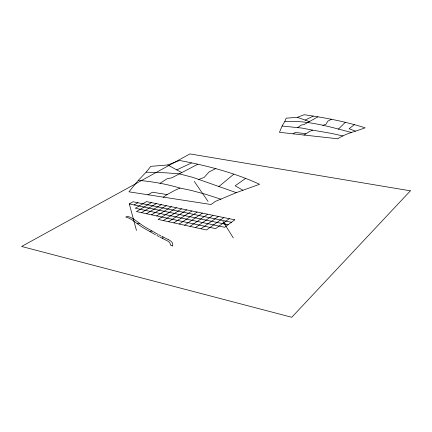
<?xml version="1.0" encoding="UTF-8"?>
<svg xmlns="http://www.w3.org/2000/svg" width="432" height="432" viewBox="0 0 432 432"><rect width="100%" height="100%" fill="white"/><g stroke="black" fill="none" stroke-linecap="round" stroke-linejoin="round"><path stroke-width="0.65" d="M162.713 238.442L162.934 236.887M284.818 121.473L286.151 118.168L297.4 117.337L304.187 114.728C324.783 117.607 345.276 121.516 365.126 127.823C356.038 131.35 345.859 133.38 337.7 138.769L279.445 132.311L282.107 126.031L284.818 121.473C306.736 120.29 327.899 126.209 348.862 131.836L351.508 132.413M146.124 172.179L150.784 166.352L167.719 164.965L179.512 160.472C206.933 165.591 234.128 172.616 259.567 184.27L236.309 192.645L215.314 201.431L211.075 204.509L128.963 191.83L138.332 180.344L146.124 172.179L165.785 172.811L179.113 173.815L192.942 177.39L236.309 192.645M338.31 129.211L345.265 122.337M218.84 186.597L233.788 174.182M303.998 135.13L309.582 131.463L312.59 130.129L331.781 133.45L342.938 135.977M354.375 124.627L349.088 128.731L355.374 131.112M297.729 127.613L301.163 125.091L304.074 124.551L317.979 116.807M229.279 218.695L215.627 228.614L136.442 211.567L151.411 202.603M223.819 217.566L206.512 229.97L158.101 219.434L176.445 207.776M245.684 178.362L235.17 185.798L242.951 190.253M200.972 228.766L218.398 216.448M195.469 227.567L213.019 215.336M163.183 197.3L167.119 194.589L174.463 190.512L179.977 188.077L190.777 190.301L206.064 194.405L220.99 199.255M190.01 226.379L207.679 214.234M184.594 225.202L202.381 213.138M179.215 224.03L197.116 212.047M173.88 222.869L191.894 210.967M168.583 221.713L186.705 209.898M293.069 133.909L295.321 132.446L305.84 133.672M159.997 183.341L167.076 178.794L171.779 177.838L197.883 164.192M163.323 220.568L181.553 208.834M156.708 215.93L171.364 206.728M151.589 214.828L166.325 205.686M146.502 213.732L161.32 204.649M141.453 212.641L156.346 203.623M147.863 194.918L152.447 192.213L167.119 194.589M134.179 204.952L137.938 202.754M136.463 230.477L129.314 203.92L133.088 201.739L231.46 222.28M331.587 119.178L327.791 121.198L325.971 124.222L322.85 125.361M215.951 168.453L208.996 172.006L204.169 177.422L198.742 179.453M305.1 120.091L313.205 116.138M176.742 169.873L191.468 162.988M150.023 231.617L151.972 230.947M139.52 223.306L134.125 219.321L130.891 217.544A30.969 12.404 -6.9 0 0 129.735 217.08L127.305 216.292L125.777 217.064L128.056 217.809A28.696 11.491 -6.9 0 1 129.092 218.219L132.154 219.915L137.327 223.76L139.52 223.306L144.688 226.843L157.82 234.284M282.107 126.031L301.952 128.077L312.59 130.129M138.332 180.344C152.393 181.58 166.444 183.994 179.977 188.077M129.314 203.92L228.096 224.759M297.4 117.337L309.226 121.565M161.73 236.304L168.129 239.517M159.845 237.038L167.827 241.115A18.598 8.051 -5.8 0 1 168.037 241.24L168.653 241.672A15.606 6.75 -5.7 0 1 169.819 242.924L170.111 243.502A16.556 7.16 -5.7 0 1 170.311 244.982L172.622 246.051A35.483 15.293 -6.3 0 0 172.724 244.831L172.73 244.625A21.908 9.472 -5.8 0 0 172.471 243.151L172.141 242.541A18.02 7.792 -5.7 0 0 170.759 241.051L170.041 240.554A20.752 8.986 -5.8 0 0 169.808 240.413L168.167 239.533M160.855 235.877L158.582 234.695M158.976 236.612L156.838 235.499M167.719 164.965L181.618 172.53M155.493 234.765L142.711 227.475L137.327 223.76M222.912 221.827L225.968 224.505M194.308 181.429L208.04 201.431M223.155 221.713L233.302 237.919M410.4 190.825L291.757 317.272L21.6 246.456L189.923 153.916L410.4 190.825M234.776 219.834L224.689 227.275L135.297 208.224L146.513 201.593L234.776 219.834"/></g></svg>
